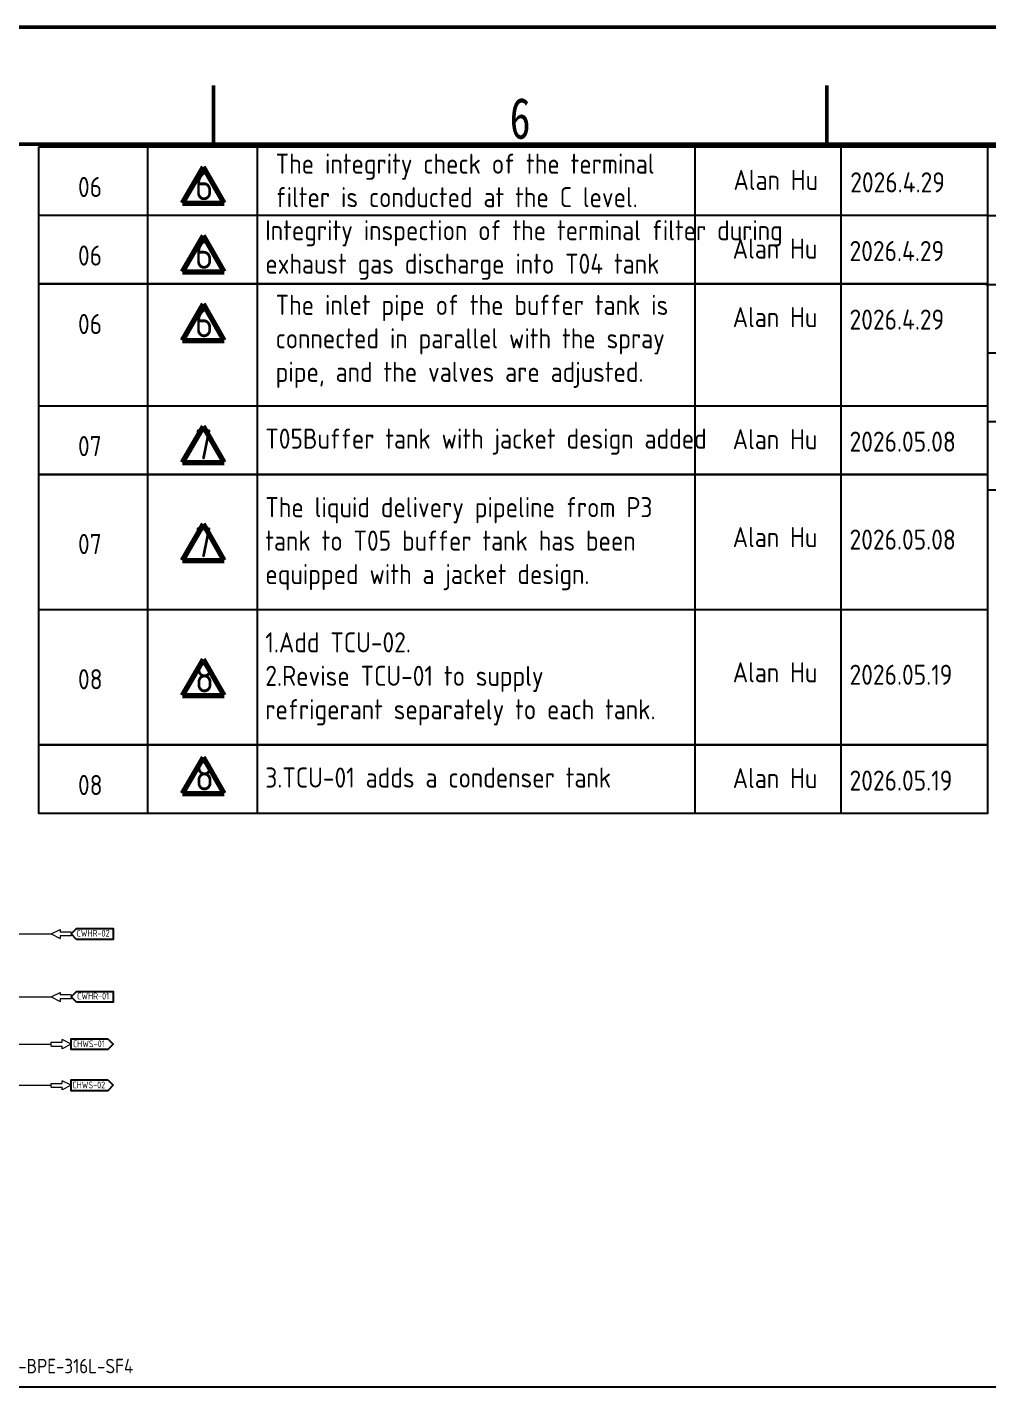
# Model space of a CAD drawing. Header units: millimetres. Extents: x -68339142 to 208, y -167 to 82456658.
# Drawn here: x -68333761 to -68331966, y 82450080 to 82452619 of the extents above; entities that cross this region are included whole.
import ezdxf
from ezdxf.enums import TextEntityAlignment as Align

# ---------------------------------------------------------------- set-up
doc = ezdxf.new("R2010")
doc.units = ezdxf.units.MM
doc.header["$MEASUREMENT"] = 0
for name, color, linetype, lineweight in [('Border (ISO)', 7, 'Continuous', 50), ('I8符号标注层', 3, 'Continuous', 9), ('Modle', 161, 'Continuous', 70), ('Symbol (ISO)', 7, 'Continuous', 25)]:
    doc.layers.add(name, color=color, linetype=linetype, lineweight=lineweight)
for name, color, linetype in [('冷冻水出', 52, 'Continuous'), ('冷冻水进', 170, 'Continuous'), ('压缩空气', 130, 'Continuous')]:
    doc.layers.add(name, color=color, linetype=linetype)
doc.styles.add('I(2.5)', font='simfang.ttf', dxfattribs={"width": 0.75})
doc.styles.add('I(3.5)', font='simfang.ttf', dxfattribs={"width": 0.75})
doc.styles.get("Standard").update_dxf_attribs({"font": 'gbenor.shx', "bigfont": 'gbcbig.shx'})

# ---------------------------------------------------------------- blocks, each defined once
blk = doc.blocks.new('Borders A3')
at = {"layer": 'Border (ISO)'}
for p, q in [((0, 297), (420, 297)), ((262.5, 287), (262.5, 292)), ((315, 287), (315, 292)), ((10, 287), (410, 287))]:
    blk.add_line(p, q, dxfattribs=at)
at = {"layer": 'I8符号标注层', "insert": (288.75, 287.4), "char_height": 3.5, "attachment_point": 8, "style": 'I(3.5)'}
blk.add_mtext('6', dxfattribs=at)
blk = doc.blocks.new('修订历史记录2')
at = {"layer": 'Symbol (ISO)'}
for p, q in [((280, 287), (410, 287)), ((280, 287), (280, 277.59)), ((295, 287), (295, 277.59)), ((310, 287), (310, 277.59)), ((370, 287), (370, 277.59)), ((390, 287), (390, 277.59)), ((410, 287), (410, 277.59)), ((280, 277.59), (410, 277.59)), ((280, 277.59), (280, 268.19)), ((295, 277.59), (295, 268.19)), ((310, 277.59), (310, 268.19)), ((370, 277.59), (370, 268.19)), ((390, 277.59), (390, 268.19)), ((410, 277.59), (410, 268.19)), ((280, 268.19), (280, 258.78)), ((295, 268.19), (295, 258.78)), ((310, 268.19), (310, 258.78)), ((370, 268.19), (370, 258.78)), ((390, 268.19), (390, 258.78)), ((410, 268.19), (410, 258.78)), ((279.79, 268.15), (409.79, 268.15)), ((280, 258.78), (280, 249.37)), ((280, 258.76), (410, 258.76)), ((295, 258.78), (295, 249.37)), ((310, 258.78), (310, 249.37)), ((370, 258.78), (370, 249.37)), ((390, 258.78), (390, 249.37)), ((410, 258.78), (410, 249.37)), ((280, 249.37), (410, 249.37)), ((280, 249.37), (410, 249.37)), ((280, 249.37), (280, 239.97)), ((295, 249.37), (295, 239.97)), ((310, 249.37), (310, 239.97)), ((370, 249.37), (370, 239.97)), ((390, 249.37), (390, 239.97)), ((410, 249.37), (410, 239.97)), ((280.1, 239.99), (410, 239.99))]:
    blk.add_line(p, q, dxfattribs=at)
at = {"layer": 'Symbol (ISO)', "char_height": 2.5, "attachment_point": 7, "style": 'I(2.5)'}
for s, insert in [('REV', (285.48, 281.05)), ('ZONE', (299.79, 281.02)), ('DESCRIPTION', (332.33, 281.01)), ('APPROVED', (374.4, 281)), ('DATE', (397.24, 281.02))]:
    blk.add_mtext(s, dxfattribs=dict(at, insert=insert))

msp = doc.modelspace()

# ---------------------------------------------------------------- linework, layer by layer
for p, q in [((-68333536.27259, 82452396.07095), (-68333536.27259, 82452267.78694)), ((-68333331.70406, 82452396.07095), (-68333331.70406, 82452267.78694)), ((-68332513.42996, 82452395.80623), (-68332513.42996, 82452267.78694)), ((-68332240.67192, 82452396.07095), (-68332240.67192, 82452267.78694)), ((-68333536.27259, 82452268.05166), (-68333536.27259, 82452139.76765)), ((-68333331.70406, 82452268.05166), (-68333331.70406, 82452139.76765)), ((-68332513.42996, 82452267.78694), (-68332513.42996, 82452139.76765)), ((-68332240.67192, 82452268.05166), (-68332240.67192, 82452139.76765)), ((-68333536.27259, 82452140.03237), (-68333536.27259, 82451911.74837)), ((-68333331.70406, 82452140.03237), (-68333331.70406, 82451911.74837)), ((-68332513.42996, 82452139.76765), (-68332513.42996, 82451911.74837)), ((-68332240.67192, 82452140.03237), (-68332240.67192, 82451911.74837)), ((-68333536.27259, 82451912.01309), (-68333536.27259, 82451783.72908)), ((-68333331.70406, 82451912.01309), (-68333331.70406, 82451783.72908)), ((-68332513.42996, 82451911.74837), (-68332513.42996, 82451783.72908)), ((-68332240.67192, 82451912.01309), (-68332240.67192, 82451783.72908)), ((-68333536.27259, 82451783.9938), (-68333536.27259, 82451531.20447)), ((-68333331.70406, 82451783.9938), (-68333331.70406, 82451531.20447)), ((-68332513.42996, 82451783.72908), (-68332513.42996, 82451531.20447)), ((-68332240.67192, 82451783.9938), (-68332240.67192, 82451531.20447)), ((-68333536.27259, 82451531.46919), (-68333536.27259, 82451278.67985)), ((-68333331.70406, 82451531.46919), (-68333331.70406, 82451278.67985)), ((-68332513.42996, 82451531.20447), (-68332513.42996, 82451278.67985)), ((-68332240.67192, 82451531.46919), (-68332240.67192, 82451278.67985)), ((-68333536.27259, 82451278.94457), (-68333536.27259, 82451150.66057)), ((-68333331.70406, 82451278.94457), (-68333331.70406, 82451150.66057)), ((-68332513.42996, 82451278.67985), (-68332513.42996, 82451150.66057)), ((-68332240.67192, 82451278.94457), (-68332240.67192, 82451150.66057))]:
    msp.add_line(p, q)
at = {"lineweight": 0}
for p, q in [((-68333716.50109, 82450925.66106), (-68333699.66328, 82450934.06469)), ((-68333716.50109, 82450925.66106), (-68333699.6755, 82450917.23298)), ((-68333699.66328, 82450934.06469), (-68333699.66683, 82450929.17064)), ((-68333678.9611, 82450929.1556), (-68333699.66683, 82450929.17064)), ((-68333678.9611, 82450929.1556), (-68333678.96621, 82450922.11199)), ((-68333699.67195, 82450922.12703), (-68333699.6755, 82450917.23298)), ((-68333678.96621, 82450922.11199), (-68333699.67195, 82450922.12703)), ((-68333716.50109, 82450808.1835), (-68333699.66328, 82450816.58712)), ((-68333716.50109, 82450808.1835), (-68333699.6755, 82450799.75542)), ((-68333699.67195, 82450804.64947), (-68333699.6755, 82450799.75542)), ((-68333678.96621, 82450804.63443), (-68333699.67195, 82450804.64947)), ((-68333699.66328, 82450816.58712), (-68333699.66683, 82450811.69308)), ((-68333678.9611, 82450811.67804), (-68333699.66683, 82450811.69308)), ((-68333678.9611, 82450811.67804), (-68333678.96621, 82450804.63443)), ((-68333716.50365, 82450716.26724), (-68333716.49854, 82450723.31085)), ((-68333716.49854, 82450723.31085), (-68333695.7928, 82450723.29581)), ((-68333695.7928, 82450723.29581), (-68333695.78925, 82450728.18986)), ((-68333678.96366, 82450719.76178), (-68333695.78925, 82450728.18986)), ((-68333716.50365, 82450716.26724), (-68333695.79792, 82450716.2522)), ((-68333678.96366, 82450719.76178), (-68333695.80147, 82450711.35816)), ((-68333695.80147, 82450711.35816), (-68333695.79792, 82450716.2522)), ((-68333716.50365, 82450639.45643), (-68333716.49854, 82450646.50004)), ((-68333716.49854, 82450646.50004), (-68333695.7928, 82450646.48501)), ((-68333695.7928, 82450646.48501), (-68333695.78925, 82450651.37905)), ((-68333678.96366, 82450642.95098), (-68333695.78925, 82450651.37905)), ((-68333716.50365, 82450639.45643), (-68333695.79792, 82450639.44139)), ((-68333678.96366, 82450642.95098), (-68333695.80147, 82450634.54735)), ((-68333695.80147, 82450634.54735), (-68333695.79792, 82450639.44139))]:
    msp.add_line(p, q, dxfattribs=at)
at = {"color": 4}
msp.add_line((-68335639.7668, 82450079.73116), (-68330886.49434, 82450079.73116), dxfattribs=at)
for points in [[(-68333739.48965, 82452396.07095), (-68331966.56242, 82452396.07095), (-68331966.56242, 82452267.78694), (-68333739.48965, 82452267.78694)], [(-68333739.48965, 82452268.05166), (-68331966.56242, 82452268.05166), (-68331966.56242, 82452139.76765), (-68333739.48965, 82452139.76765)], [(-68333739.48965, 82452140.03237), (-68331966.56242, 82452140.03237), (-68331966.56242, 82451911.74837), (-68333739.48965, 82451911.74837)], [(-68333739.48965, 82451912.01309), (-68331966.56242, 82451912.01309), (-68331966.56242, 82451783.72908), (-68333739.48965, 82451783.72908)], [(-68333739.48965, 82451783.9938), (-68331966.56242, 82451783.9938), (-68331966.56242, 82451531.20447), (-68333739.48965, 82451531.20447)], [(-68333739.48965, 82451531.46919), (-68331966.56242, 82451531.46919), (-68331966.56242, 82451278.67985), (-68333739.48965, 82451278.67985)], [(-68333739.48965, 82451278.94457), (-68331966.56242, 82451278.94457), (-68331966.56242, 82451150.66057), (-68333739.48965, 82451150.66057)]]:
    msp.add_lwpolyline(points, close=True)
for points in [[(-68333668.88366, 82450915.5538), (-68333678.96366, 82450925.6338), (-68333668.88366, 82450935.7138), (-68333600.49966, 82450935.7138), (-68333600.49966, 82450925.6338), (-68333600.49966, 82450915.5538), (-68333668.88366, 82450915.5538)], [(-68333668.88366, 82450798.07623), (-68333678.96366, 82450808.15623), (-68333668.88366, 82450818.23623), (-68333600.49966, 82450818.23623), (-68333600.49966, 82450808.15623), (-68333600.49966, 82450798.07623), (-68333668.88366, 82450798.07623)], [(-68333610.57966, 82450729.84178), (-68333600.49966, 82450719.76178), (-68333610.57966, 82450709.68178), (-68333678.96366, 82450709.68178), (-68333678.96366, 82450719.76178), (-68333678.96366, 82450729.84178), (-68333610.57966, 82450729.84178)], [(-68333610.57966, 82450653.03098), (-68333600.49966, 82450642.95098), (-68333610.57966, 82450632.87098), (-68333678.96366, 82450632.87098), (-68333678.96366, 82450642.95098), (-68333678.96366, 82450653.03098), (-68333610.57966, 82450653.03098)]]:
    msp.add_lwpolyline(points, dxfattribs=at)
at = {"layer": 'Modle'}
for p, q in [((-68333470.8827, 82452290.51726), (-68333432.0004, 82452357.86338)), ((-68333393.1181, 82452290.51726), (-68333432.0004, 82452357.86338)), ((-68333470.8827, 82452290.51726), (-68333393.1181, 82452290.51726)), ((-68333470.8827, 82452162.49797), (-68333432.0004, 82452229.84409)), ((-68333393.1181, 82452162.49797), (-68333432.0004, 82452229.84409)), ((-68333470.8827, 82452162.49797), (-68333393.1181, 82452162.49797)), ((-68333470.8827, 82452034.47868), (-68333432.0004, 82452101.8248)), ((-68333393.1181, 82452034.47868), (-68333432.0004, 82452101.8248)), ((-68333470.8827, 82452034.47868), (-68333393.1181, 82452034.47868)), ((-68333470.8827, 82451806.4594), (-68333432.0004, 82451873.80552)), ((-68333393.1181, 82451806.4594), (-68333432.0004, 82451873.80552)), ((-68333470.8827, 82451806.4594), (-68333393.1181, 82451806.4594)), ((-68333470.8827, 82451623.54835), (-68333432.0004, 82451690.89447)), ((-68333393.1181, 82451623.54835), (-68333432.0004, 82451690.89447)), ((-68333470.8827, 82451623.54835), (-68333393.1181, 82451623.54835)), ((-68333470.8827, 82451371.02373), (-68333432.0004, 82451438.36985)), ((-68333393.1181, 82451371.02373), (-68333432.0004, 82451438.36985)), ((-68333470.8827, 82451371.02373), (-68333393.1181, 82451371.02373)), ((-68333470.8827, 82451187.92623), (-68333432.0004, 82451255.27235)), ((-68333393.1181, 82451187.92623), (-68333432.0004, 82451255.27235)), ((-68333470.8827, 82451187.92623), (-68333393.1181, 82451187.92623))]:
    msp.add_line(p, q, dxfattribs=at)
at = {"layer": '冷冻水出', "lineweight": 9}
for p, q in [((-68333856.94509, 82450925.62944), (-68333716.43796, 82450925.62944)), ((-68333856.94509, 82450808.15187), (-68333716.43796, 82450808.15187))]:
    msp.add_line(p, q, dxfattribs=at)
at = {"layer": '冷冻水进', "color": 5, "lineweight": 9}
for p, q in [((-68333917.90656, 82450719.78905), (-68333716.50109, 82450719.78905)), ((-68333960.61819, 82450642.97824), (-68333716.50109, 82450642.97824))]:
    msp.add_line(p, q, dxfattribs=at)

# ---------------------------------------------------------------- block references
at = {"xscale": 21.8262244274396, "yscale": 21.8262244274396, "zscale": 21.8262244274396}
msp.add_blockref('Borders A3', (-68339142.31944, 82446137.04862), dxfattribs=at)
at = {"layer": 'Symbol (ISO)', "xscale": 13.63790175264001, "yscale": 13.63790175264001, "zscale": 13.63790175264001}
msp.add_blockref('修订历史记录2', (-68335785.17491, 82448481.99314), dxfattribs=at)

# ---------------------------------------------------------------- texts
at = {"color": 4}
for s, p in [('CWHR-02', (-68333638.0017, 82450926.98098)), ('CWHR-01', (-68333638.0017, 82450809.50342)), ('CHWS-01', (-68333646.09863, 82450720.42572)), ('CHWS-02', (-68333646.09863, 82450643.61491))]:
    msp.add_text(s, height=12.6, dxfattribs=at).set_placement(p, align=Align.MIDDLE_CENTER)
at = {"color": 2, "char_height": 37.5, "attachment_point": 1}
for s, insert, width in [('The integrity check of the terminal filter is conducted at the C level.', (-68333296.95429, 82452383.19682), 738.3016329), ('Alan Hu', (-68332441.27267, 82452352.9179), 772.7826238), ('2026.4.29', (-68332223.00674, 82452348.3482), 772.7826238), ('06', (-68333666.32725, 82452339.69782), 772.7826238), ('Integrity inspection of the terminal filter during exhaust gas discharge into T04 tank', (-68333316.21717, 82452258.89965), 1034.9878456), ('Alan Hu', (-68332442.62413, 82452224.6339), 772.7826238), ('2026.4.29', (-68332224.3582, 82452220.06419), 772.7826238), ('06', (-68333666.32725, 82452211.67854), 772.7826238), ('The inlet pipe of the buffer tank is connected in parallel with the spray pipe, and the valves are adjusted.', (-68333296.95429, 82452119.41885), 738.3016329), ('Alan Hu', (-68332442.62413, 82452096.61461), 772.7826238), ('06', (-68333666.32725, 82452083.65925), 772.7826238), ('2026.4.29', (-68332224.3582, 82452092.04491), 772.7826238), ('T05Buffer tank with jacket design added', (-68333316.21717, 82451869.60763), 1034.9878456), ('Alan Hu', (-68332442.62413, 82451868.59532), 772.7826238), ('2026.05.08', (-68332224.3582, 82451864.02562), 772.7826238), ('07', (-68333666.32725, 82451855.63996), 772.7826238), ('The liquid delivery pipeline from P3 tank to T05 buffer tank has been equipped with a jacket design.', (-68333316.21717, 82451741.58834), 752.7413366), ('07', (-68333666.32725, 82451672.72892), 772.7826238), ('Alan Hu', (-68332442.62413, 82451685.68428), 772.7826238), ('2026.05.08', (-68332224.3582, 82451681.11457), 772.7826238), ('1.Add TCU-02.^J2.Revise TCU-01 to supply refrigerant separately to each tank.', (-68333316.21717, 82451489.06373), 752.7413366), ('Alan Hu', (-68332442.62413, 82451433.15966), 772.7826238), ('08', (-68333666.32725, 82451420.2043), 772.7826238), ('2026.05.19', (-68332224.3582, 82451428.58996), 772.7826238), ('3.TCU-01 adds a condenser tank', (-68333316.21717, 82451236.53911), 1034.9878456), ('Alan Hu', (-68332442.62413, 82451235.52681), 772.7826238), ('2026.05.19', (-68332224.3582, 82451230.95711), 772.7826238), ('08', (-68333666.32725, 82451222.57145), 772.7826238)]:
    msp.add_mtext(s, dxfattribs=dict(at, insert=insert, width=width))
at = {"layer": 'Modle'}
for s, p in [('6', (-68333447.90033, 82452296.29444)), ('6', (-68333447.90033, 82452168.27516)), ('6', (-68333447.90033, 82452040.25587)), ('7', (-68333447.90033, 82451812.23658)), ('7', (-68333447.90033, 82451629.32553)), ('8', (-68333447.90033, 82451376.80092)), ('8', (-68333447.90033, 82451193.70342))]:
    msp.add_text(s, height=55.9362, dxfattribs=at).set_placement(p)
at = {"layer": '压缩空气', "lineweight": 9, "insert": (-68333781.38102, 82450118.45408), "char_height": 26.99268, "attachment_point": 5}
msp.add_mtext('PS/N2/CA-3/4"-BPE-316L-SF4', dxfattribs=at)

doc.saveas('drawing.dxf')
